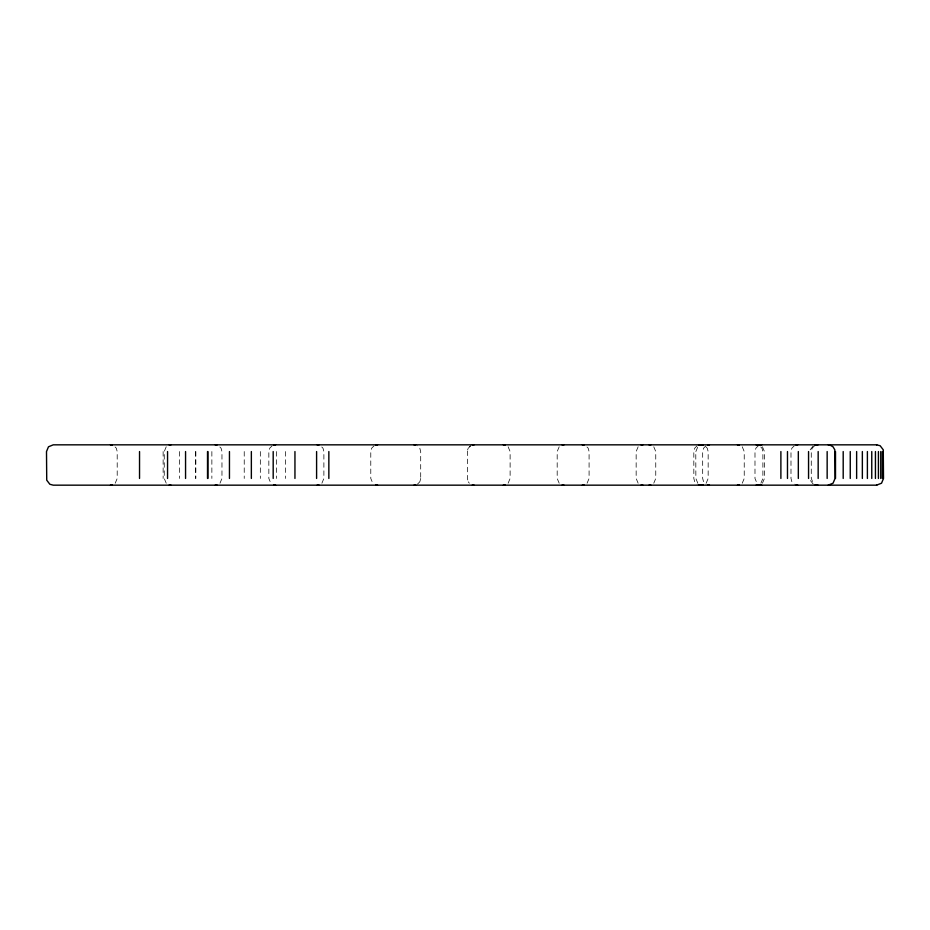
<?xml version="1.0" encoding="UTF-8"?>
<svg xmlns="http://www.w3.org/2000/svg" width="930" height="930" viewBox="0 0 930 930"><rect width="100%" height="100%" fill="white"/><g stroke="black" fill="none" stroke-linecap="round" stroke-linejoin="round"><path stroke-width="0.7" stroke-dasharray="4.65 3.49" d="M417.349 484.274L419.79 481.81L420.697 478.45L420.697 451.55L419.802 448.19L417.349 445.726M420.476 480.182L420.709 478.45M469.336 446.795L470.731 445.726L468.255 448.19L467.36 451.55L467.372 478.45L468.267 481.81M695.861 451.55L697.826 446.795M467.604 449.818L468.267 448.19M810.181 449.818L813.343 445.726M115.227 483.205L117.203 478.45L117.203 451.55L116.297 448.19L113.832 445.726M166.226 446.795L164.25 451.55L164.25 478.45L166.226 483.205M706.184 483.205L708.16 478.45L708.16 451.55L707.253 448.19L704.789 445.726M742.256 483.205L744.233 478.45L744.233 451.55L742.256 446.795M762.449 483.205L764.425 478.45L764.425 451.55L762.449 446.795M219.992 483.205L221.968 478.45L221.968 451.55L221.061 448.19L218.597 445.726M321.908 483.205L323.884 478.45L323.884 451.55L322.977 448.19L320.513 445.726M653.778 483.205L655.755 478.45L655.755 451.55L653.778 446.795M508.129 483.205L510.117 478.45L510.117 451.55L508.129 446.795M559.174 446.795L557.186 451.55L557.186 478.45L559.174 483.205M587.097 483.205L589.085 478.45L589.085 451.55L588.178 448.19L585.691 445.726M638.131 446.795L636.155 451.55L636.155 478.45L638.131 483.205M760.903 483.205L762.891 478.45L762.891 451.55L761.972 448.19L759.496 445.726M697.186 445.726L694.722 448.19L693.827 451.55L693.827 478.45L694.722 481.81L697.186 484.274M758.357 445.726L755.892 448.19L754.986 451.55L754.986 478.45L756.962 483.205M794.348 445.726L791.883 448.19L790.988 451.55L790.988 478.45L791.883 481.81L794.348 484.274M272.211 445.726L269.747 448.19L268.84 451.55L268.84 478.45L270.816 483.205M374.162 445.726L371.686 448.19L370.779 451.55L370.779 478.45L372.756 483.205M706.056 445.726L703.58 448.19L702.673 451.55L702.673 478.45L703.58 481.81L706.056 484.274M814.645 445.726L812.169 448.19L811.274 451.55L811.274 478.45L813.25 483.205M813.343 484.274L810.181 480.182M697.826 483.205L695.861 478.45L695.779 451.55M468.255 481.81L469.336 483.205M285.498 451.55L285.498 478.45M276.35 451.55L276.35 478.45M260.33 451.55L260.33 478.45M244.23 451.55L244.23 478.45M211.866 451.55L211.866 478.45M195.846 451.55L195.846 478.45M195.626 451.55L195.626 478.45M179.385 451.55L179.385 478.45M163.134 451.55L163.134 478.45"/><path stroke-width="1.4" d="M876.548 485.169L881.535 483.205L883.5 478.45L883.268 449.818L880.14 445.726L876.548 444.831M169.248 445.063L170.992 444.831M273.839 445.063L275.594 444.831M375.79 445.063L377.534 444.831M110.461 485.169L112.205 484.937M472.347 445.063L474.091 444.831M215.214 485.169L216.957 484.937M562.208 445.063L563.964 444.831M317.13 485.169L318.874 484.937M641.177 445.063L642.932 444.831M698.814 445.063L700.557 444.831M700.674 445.063L702.58 444.831M707.684 445.063L709.427 444.831M413.99 485.169L415.71 484.937M759.984 445.063L761.728 444.831M795.975 445.063L797.719 444.831M503.339 485.169L505.095 484.937M814.982 445.063L816.738 444.831M816.273 445.063L818.016 444.831M582.308 485.169L584.063 484.937M649 485.169L650.744 484.937M701.406 485.169L703.161 484.937M737.49 485.169L739.234 484.937M756.102 485.169L757.857 484.937M757.671 485.169L759.426 484.937M829.967 484.937L828.188 485.169L833.048 483.205L835.07 478.45L834.815 449.818L833.036 446.795L829.944 445.063M876.781 444.831L53.242 444.831L48.476 446.795L46.5 451.55L46.733 480.182L49.871 484.274L53.242 485.169L876.781 485.169M828.165 444.831L829.967 445.063M757.671 444.831L759.426 445.063M756.102 444.831L757.857 445.063M701.406 444.831L703.161 445.063M649 444.831L650.744 445.063M582.308 444.831L584.063 445.063M816.273 484.937L818.016 485.169M814.982 484.937L816.738 485.169M503.339 444.831L505.095 445.063M759.984 484.937L761.728 485.169M707.684 484.937L709.427 485.169M641.177 484.937L642.932 485.169M317.13 444.831L318.874 445.063M562.208 484.937L563.964 485.169M215.214 444.831L216.957 445.063M375.79 484.937L377.534 485.169M273.839 484.937L275.594 485.169M737.49 444.831L739.234 445.063M795.975 484.937L797.719 485.169M413.966 444.831L415.722 445.063M700.674 484.937L702.58 485.169M698.814 484.937L700.557 485.169M472.359 484.937L474.079 485.169M110.461 444.831L112.205 445.063M169.248 484.937L170.992 485.169M883.279 451.55L883.279 478.45M882.349 451.55L882.349 478.45M880.745 451.55L880.745 478.45M878.432 451.55L878.432 478.45M875.444 451.55L875.444 478.45M871.759 451.55L871.759 478.45M867.388 451.55L867.388 478.45M862.354 451.55L862.354 478.45M856.635 451.55L856.635 478.45M850.253 451.55L850.253 478.45M843.196 451.55L843.196 478.45M835.5 451.55L835.5 478.45M827.154 451.55L827.154 478.45M818.168 451.55L818.168 478.45M808.554 451.55L808.554 478.45M798.324 451.55L798.324 478.45M787.478 451.55L787.478 478.45M780.886 451.55L780.886 478.45M328.848 451.55L328.848 478.45M316.595 451.55L316.595 478.45M294.95 451.55L294.95 478.45M273.188 451.55L273.188 478.45M251.356 451.55L251.356 478.45M229.454 451.55L229.454 478.45M207.867 451.55L207.867 478.45M207.518 451.55L207.518 478.45M185.558 451.55L185.558 478.45M167.551 451.55L167.551 478.45M139.535 451.55L139.535 478.45"/></g></svg>
